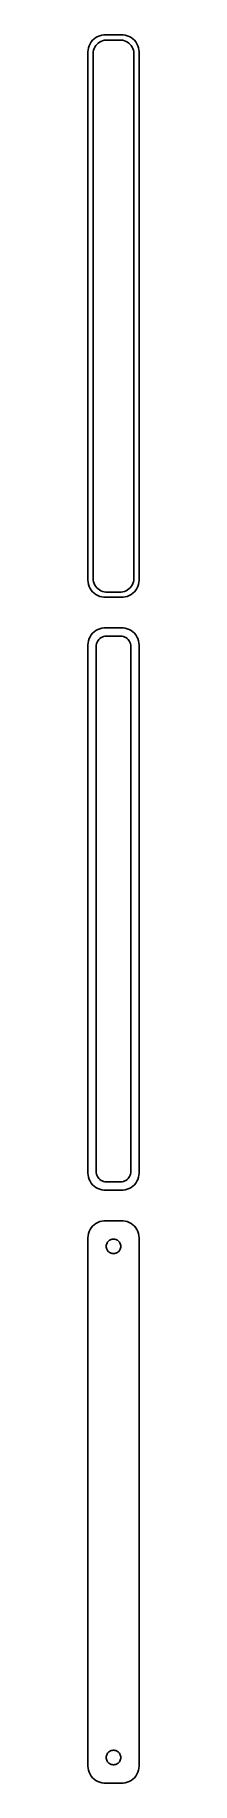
# Model space of a CAD drawing. Header units: metres. Extents: x -8 to 8, y 440 to 952.
import ezdxf

# ---------------------------------------------------------------- set-up
doc = ezdxf.new("R2010")
doc.units = ezdxf.units.M

msp = doc.modelspace()

# ---------------------------------------------------------------- linework, layer by layer
for p, q in [((-7.14888, 949.341), (-7.34291, 948.743)), ((-6.88153, 949.909), (-7.14888, 949.341)), ((-6.54507, 950.439), (-6.88153, 949.909)), ((-6.14484, 950.923), (-6.54507, 950.439)), ((-5.68712, 951.353), (-6.14484, 950.923)), ((-5.17912, 951.722), (-5.68712, 951.353)), ((-5.50522, 948.927), (-5.23605, 949.351)), ((-5.23605, 949.351), (-4.91586, 949.738)), ((-4.62889, 952.024), (-5.17912, 951.722)), ((-4.91586, 949.738), (-4.54968, 950.082)), ((-4.04507, 952.255), (-4.62889, 952.024)), ((-4.54968, 950.082), (-4.1433, 950.377)), ((-4.1433, 950.377), (-3.70311, 950.619)), ((-3.4369, 952.411), (-4.04507, 952.255)), ((-3.70311, 950.619), (-3.23605, 950.804)), ((-2.81395, 952.49), (-3.4369, 952.411)), ((-3.23605, 950.804), (-2.74951, 950.929)), ((2.81395, 952.49), (-2.81395, 952.49)), ((-2.74951, 950.929), (-2.25116, 950.992)), ((-2.25116, 950.992), (2.25116, 950.992)), ((2.25116, 950.992), (2.74951, 950.929)), ((2.74951, 950.929), (3.23605, 950.804)), ((3.4369, 952.411), (2.81395, 952.49)), ((3.23605, 950.804), (3.70311, 950.619)), ((4.04507, 952.255), (3.4369, 952.411)), ((3.70311, 950.619), (4.1433, 950.377)), ((4.62889, 952.024), (4.04507, 952.255)), ((4.1433, 950.377), (4.54968, 950.082)), ((4.54968, 950.082), (4.91586, 949.738)), ((5.17912, 951.722), (4.62889, 952.024)), ((4.91586, 949.738), (5.23605, 949.351)), ((5.68712, 951.353), (5.17912, 951.722)), ((5.23605, 949.351), (5.50522, 948.927)), ((6.14484, 950.923), (5.68712, 951.353)), ((6.54507, 950.439), (6.14484, 950.923)), ((6.88153, 949.909), (6.54507, 950.439)), ((7.14888, 949.341), (6.88153, 949.909)), ((7.34291, 948.743), (7.14888, 949.341)), ((-7.46057, 948.127), (-7.5, 947.5)), ((-7.5, 947.5), (-7.5, 792.5)), ((-7.34291, 948.743), (-7.46057, 948.127)), ((-6, 947), (-5.96844, 947.501)), ((-6, 793), (-6, 947)), ((-5.96844, 947.501), (-5.87433, 947.995)), ((-5.87433, 947.995), (-5.7191, 948.472)), ((-5.7191, 948.472), (-5.50522, 948.927)), ((5.50522, 948.927), (5.7191, 948.472)), ((5.7191, 948.472), (5.87433, 947.995)), ((5.87433, 947.995), (5.96844, 947.501)), ((5.96844, 947.501), (6, 947)), ((6, 947), (6, 793)), ((7.46057, 948.127), (7.34291, 948.743)), ((7.5, 947.5), (7.46057, 948.127)), ((7.5, 792.5), (7.5, 947.5)), ((-7.5, 792.5), (-7.46057, 791.873)), ((-7.46057, 791.873), (-7.34291, 791.257)), ((-7.34291, 791.257), (-7.14888, 790.659)), ((-7.14888, 790.659), (-6.88153, 790.091)), ((-6.88153, 790.091), (-6.54507, 789.561)), ((-5.96844, 792.499), (-6, 793)), ((-5.87433, 792.005), (-5.96844, 792.499)), ((-5.7191, 791.528), (-5.87433, 792.005)), ((-5.50522, 791.073), (-5.7191, 791.528)), ((-5.23605, 790.649), (-5.50522, 791.073)), ((-4.91586, 790.262), (-5.23605, 790.649)), ((-4.54968, 789.918), (-4.91586, 790.262)), ((4.91586, 790.262), (4.54968, 789.918)), ((5.23605, 790.649), (4.91586, 790.262)), ((5.50522, 791.073), (5.23605, 790.649)), ((5.7191, 791.528), (5.50522, 791.073)), ((5.87433, 792.005), (5.7191, 791.528)), ((5.96844, 792.499), (5.87433, 792.005)), ((6, 793), (5.96844, 792.499)), ((6.54507, 789.561), (6.88153, 790.091)), ((6.88153, 790.091), (7.14888, 790.659)), ((7.14888, 790.659), (7.34291, 791.257)), ((7.34291, 791.257), (7.46057, 791.873)), ((7.46057, 791.873), (7.5, 792.5)), ((-6.54507, 789.561), (-6.14484, 789.077)), ((-6.14484, 789.077), (-5.68712, 788.647)), ((-5.68712, 788.647), (-5.17912, 788.278)), ((-5.17912, 788.278), (-4.62889, 787.976)), ((-4.62889, 787.976), (-4.04507, 787.745)), ((-4.1433, 789.623), (-4.54968, 789.918)), ((-3.70311, 789.381), (-4.1433, 789.623)), ((-4.04507, 787.745), (-3.4369, 787.589)), ((-3.23605, 789.196), (-3.70311, 789.381)), ((-3.4369, 787.589), (-2.81395, 787.51)), ((-2.74951, 789.071), (-3.23605, 789.196)), ((-2.81395, 787.51), (2.81395, 787.51)), ((-2.25116, 789.008), (-2.74951, 789.071)), ((2.25116, 789.008), (-2.25116, 789.008)), ((2.74951, 789.071), (2.25116, 789.008)), ((3.23605, 789.196), (2.74951, 789.071)), ((2.81395, 787.51), (3.4369, 787.589)), ((3.70311, 789.381), (3.23605, 789.196)), ((3.4369, 787.589), (4.04507, 787.745)), ((4.1433, 789.623), (3.70311, 789.381)), ((4.04507, 787.745), (4.62889, 787.976)), ((4.54968, 789.918), (4.1433, 789.623)), ((4.62889, 787.976), (5.17912, 788.278)), ((5.17912, 788.278), (5.68712, 788.647)), ((5.68712, 788.647), (6.14484, 789.077)), ((6.14484, 789.077), (6.54507, 789.561)), ((-7.34291, 774.743), (-7.46057, 774.127)), ((-7.14888, 775.341), (-7.34291, 774.743)), ((-6.88153, 775.909), (-7.14888, 775.341)), ((-6.54507, 776.439), (-6.88153, 775.909)), ((-6.14484, 776.923), (-6.54507, 776.439)), ((-5.68712, 777.353), (-6.14484, 776.923)), ((-5.17912, 777.722), (-5.68712, 777.353)), ((-4.62889, 778.024), (-5.17912, 777.722)), ((-4.72786, 774.5), (-4.5184, 774.83)), ((-4.04507, 778.255), (-4.62889, 778.024)), ((-4.5184, 774.83), (-4.26921, 775.131)), ((-4.26921, 775.131), (-3.98424, 775.399)), ((-3.4369, 778.411), (-4.04507, 778.255)), ((-3.98424, 775.399), (-3.66798, 775.628)), ((-3.66798, 775.628), (-3.32541, 775.817)), ((-2.81395, 778.49), (-3.4369, 778.411)), ((-3.32541, 775.817), (-2.96194, 775.961)), ((-2.96194, 775.961), (-2.5833, 776.058)), ((2.81395, 778.49), (-2.81395, 778.49)), ((-2.5833, 776.058), (-2.19545, 776.107)), ((-2.19545, 776.107), (2.19545, 776.107)), ((2.19545, 776.107), (2.5833, 776.058)), ((2.5833, 776.058), (2.96194, 775.961)), ((3.4369, 778.411), (2.81395, 778.49)), ((2.96194, 775.961), (3.32541, 775.817)), ((3.32541, 775.817), (3.66798, 775.628)), ((4.04507, 778.255), (3.4369, 778.411)), ((3.66798, 775.628), (3.98424, 775.399)), ((3.98424, 775.399), (4.26921, 775.131)), ((4.62889, 778.024), (4.04507, 778.255)), ((4.26921, 775.131), (4.5184, 774.83)), ((4.5184, 774.83), (4.72786, 774.5)), ((5.17912, 777.722), (4.62889, 778.024)), ((5.68712, 777.353), (5.17912, 777.722)), ((6.14484, 776.923), (5.68712, 777.353)), ((6.54507, 776.439), (6.14484, 776.923)), ((6.88153, 775.909), (6.54507, 776.439)), ((7.14888, 775.341), (6.88153, 775.909)), ((7.34291, 774.743), (7.14888, 775.341)), ((7.46057, 774.127), (7.34291, 774.743)), ((-7.46057, 774.127), (-7.5, 773.5)), ((-7.5, 773.5), (-7.5, 618.5)), ((-5.11292, 773), (-5.08836, 773.39)), ((-5.11292, 619), (-5.11292, 773)), ((-5.08836, 773.39), (-5.01512, 773.774)), ((-5.01512, 773.774), (-4.89432, 774.146)), ((-4.89432, 774.146), (-4.72786, 774.5)), ((4.72786, 774.5), (4.89432, 774.146)), ((4.89432, 774.146), (5.01512, 773.774)), ((5.01512, 773.774), (5.08836, 773.39)), ((5.08836, 773.39), (5.11292, 773)), ((5.11292, 773), (5.11292, 619)), ((7.5, 773.5), (7.46057, 774.127)), ((7.5, 618.5), (7.5, 773.5)), ((-7.5, 618.5), (-7.46057, 617.873)), ((-7.46057, 617.873), (-7.34291, 617.257)), ((-7.34291, 617.257), (-7.14888, 616.659)), ((-7.14888, 616.659), (-6.88153, 616.091)), ((-6.88153, 616.091), (-6.54507, 615.561)), ((-5.08836, 618.61), (-5.11292, 619)), ((-5.01512, 618.226), (-5.08836, 618.61)), ((-4.89432, 617.854), (-5.01512, 618.226)), ((-4.72786, 617.5), (-4.89432, 617.854)), ((-4.5184, 617.17), (-4.72786, 617.5)), ((-4.26921, 616.869), (-4.5184, 617.17)), ((-3.98424, 616.601), (-4.26921, 616.869)), ((-3.66798, 616.372), (-3.98424, 616.601)), ((-3.32541, 616.183), (-3.66798, 616.372)), ((-2.96194, 616.039), (-3.32541, 616.183)), ((-2.5833, 615.942), (-2.96194, 616.039)), ((-2.19545, 615.893), (-2.5833, 615.942)), ((2.19545, 615.893), (-2.19545, 615.893)), ((2.5833, 615.942), (2.19545, 615.893)), ((2.96194, 616.039), (2.5833, 615.942)), ((3.32541, 616.183), (2.96194, 616.039)), ((3.66798, 616.372), (3.32541, 616.183)), ((3.98424, 616.601), (3.66798, 616.372)), ((4.26921, 616.869), (3.98424, 616.601)), ((4.5184, 617.17), (4.26921, 616.869)), ((4.72786, 617.5), (4.5184, 617.17)), ((4.89432, 617.854), (4.72786, 617.5)), ((5.01512, 618.226), (4.89432, 617.854)), ((5.08836, 618.61), (5.01512, 618.226)), ((5.11292, 619), (5.08836, 618.61)), ((6.54507, 615.561), (6.88153, 616.091)), ((6.88153, 616.091), (7.14888, 616.659)), ((7.14888, 616.659), (7.34291, 617.257)), ((7.34291, 617.257), (7.46057, 617.873)), ((7.46057, 617.873), (7.5, 618.5)), ((-6.54507, 615.561), (-6.14484, 615.077)), ((-6.14484, 615.077), (-5.68712, 614.647)), ((-5.68712, 614.647), (-5.17912, 614.278)), ((-5.17912, 614.278), (-4.62889, 613.976)), ((-4.62889, 613.976), (-4.04507, 613.745)), ((-4.04507, 613.745), (-3.4369, 613.589)), ((-3.4369, 613.589), (-2.81395, 613.51)), ((-2.81395, 613.51), (2.81395, 613.51)), ((2.81395, 613.51), (3.4369, 613.589)), ((3.4369, 613.589), (4.04507, 613.745)), ((4.04507, 613.745), (4.62889, 613.976)), ((4.62889, 613.976), (5.17912, 614.278)), ((5.17912, 614.278), (5.68712, 614.647)), ((5.68712, 614.647), (6.14484, 615.077)), ((6.14484, 615.077), (6.54507, 615.561)), ((-7.34291, 600.743), (-7.46057, 600.127)), ((-7.14888, 601.341), (-7.34291, 600.743)), ((-6.88153, 601.909), (-7.14888, 601.341)), ((-6.54507, 602.439), (-6.88153, 601.909)), ((-6.14484, 602.923), (-6.54507, 602.439)), ((-5.68712, 603.353), (-6.14484, 602.923)), ((-5.17912, 603.722), (-5.68712, 603.353)), ((-4.62889, 604.024), (-5.17912, 603.722)), ((-4.04507, 604.255), (-4.62889, 604.024)), ((-3.4369, 604.411), (-4.04507, 604.255)), ((-2.81395, 604.49), (-3.4369, 604.411)), ((2.81395, 604.49), (-2.81395, 604.49)), ((3.4369, 604.411), (2.81395, 604.49)), ((4.04507, 604.255), (3.4369, 604.411)), ((4.62889, 604.024), (4.04507, 604.255)), ((5.17912, 603.722), (4.62889, 604.024)), ((5.68712, 603.353), (5.17912, 603.722)), ((6.14484, 602.923), (5.68712, 603.353)), ((6.54507, 602.439), (6.14484, 602.923)), ((6.88153, 601.909), (6.54507, 602.439)), ((7.14888, 601.341), (6.88153, 601.909)), ((7.34291, 600.743), (7.14888, 601.341)), ((7.46057, 600.127), (7.34291, 600.743)), ((-7.46057, 600.127), (-7.5, 599.5)), ((-7.5, 599.5), (-7.5, 444.5)), ((-2.13528, 597), (-2.11845, 597.268)), ((-2.11845, 596.732), (-2.13528, 597)), ((-2.11845, 597.268), (-2.06821, 597.531)), ((-2.06821, 596.469), (-2.11845, 596.732)), ((-2.06821, 597.531), (-1.98534, 597.786)), ((-1.98534, 596.214), (-2.06821, 596.469)), ((-1.98534, 597.786), (-1.87117, 598.029)), ((-1.87117, 595.971), (-1.98534, 596.214)), ((-1.87117, 598.029), (-1.72748, 598.255)), ((-1.72748, 595.745), (-1.87117, 595.971)), ((-1.72748, 598.255), (-1.55655, 598.462)), ((-1.55655, 595.538), (-1.72748, 595.745)), ((-1.55655, 598.462), (-1.36108, 598.645)), ((-1.36108, 595.355), (-1.55655, 595.538)), ((-1.36108, 598.645), (-1.14413, 598.803)), ((-1.14413, 595.197), (-1.36108, 595.355)), ((-1.14413, 598.803), (-0.909149, 598.932)), ((-0.909149, 595.068), (-1.14413, 595.197)), ((-0.909149, 598.932), (-0.659836, 599.031)), ((-0.659836, 594.969), (-0.909149, 595.068)), ((-0.659836, 599.031), (-0.400101, 599.097)), ((-0.400101, 599.097), (-0.134064, 599.131)), ((-0.134064, 599.131), (0.134064, 599.131)), ((0.134064, 599.131), (0.400101, 599.097)), ((0.400101, 599.097), (0.659836, 599.031)), ((0.659836, 599.031), (0.909149, 598.932)), ((0.909149, 595.068), (0.659836, 594.969)), ((0.909149, 598.932), (1.14413, 598.803)), ((1.14413, 595.197), (0.909149, 595.068)), ((1.14413, 598.803), (1.36108, 598.645)), ((1.36108, 595.355), (1.14413, 595.197)), ((1.36108, 598.645), (1.55655, 598.462)), ((1.55655, 595.538), (1.36108, 595.355)), ((1.55655, 598.462), (1.72748, 598.255)), ((1.72748, 595.745), (1.55655, 595.538)), ((1.72748, 598.255), (1.87117, 598.029)), ((1.87117, 595.971), (1.72748, 595.745)), ((1.87117, 598.029), (1.98534, 597.786)), ((1.98534, 596.214), (1.87117, 595.971)), ((1.98534, 597.786), (2.06821, 597.531)), ((2.06821, 596.469), (1.98534, 596.214)), ((2.06821, 597.531), (2.11845, 597.268)), ((2.11845, 596.732), (2.06821, 596.469)), ((2.11845, 597.268), (2.13528, 597)), ((2.13528, 597), (2.11845, 596.732)), ((7.5, 599.5), (7.46057, 600.127)), ((7.5, 444.5), (7.5, 599.5)), ((-0.400101, 594.903), (-0.659836, 594.969)), ((-0.134064, 594.869), (-0.400101, 594.903)), ((0.134064, 594.869), (-0.134064, 594.869)), ((0.400101, 594.903), (0.134064, 594.869)), ((0.659836, 594.969), (0.400101, 594.903)), ((-2.13528, 447), (-2.11845, 447.268)), ((-2.11845, 446.732), (-2.13528, 447)), ((-2.11845, 447.268), (-2.06821, 447.531)), ((-2.06821, 446.469), (-2.11845, 446.732)), ((-2.06821, 447.531), (-1.98534, 447.786)), ((-1.98534, 446.214), (-2.06821, 446.469)), ((-1.98534, 447.786), (-1.87117, 448.029)), ((-1.87117, 448.029), (-1.72748, 448.255)), ((-1.72748, 448.255), (-1.55655, 448.462)), ((-1.55655, 448.462), (-1.36108, 448.645)), ((-1.36108, 448.645), (-1.14413, 448.803)), ((-1.14413, 448.803), (-0.909149, 448.932)), ((-0.909149, 448.932), (-0.659836, 449.031)), ((-0.659836, 449.031), (-0.400101, 449.097)), ((-0.400101, 449.097), (-0.134064, 449.131)), ((-0.134064, 449.131), (0.134064, 449.131)), ((0.134064, 449.131), (0.400101, 449.097)), ((0.400101, 449.097), (0.659836, 449.031)), ((0.659836, 449.031), (0.909149, 448.932)), ((0.909149, 448.932), (1.14413, 448.803)), ((1.14413, 448.803), (1.36108, 448.645)), ((1.36108, 448.645), (1.55655, 448.462)), ((1.55655, 448.462), (1.72748, 448.255)), ((1.72748, 448.255), (1.87117, 448.029)), ((1.87117, 448.029), (1.98534, 447.786)), ((1.98534, 447.786), (2.06821, 447.531)), ((2.06821, 446.469), (1.98534, 446.214)), ((2.06821, 447.531), (2.11845, 447.268)), ((2.11845, 446.732), (2.06821, 446.469)), ((2.11845, 447.268), (2.13528, 447)), ((2.13528, 447), (2.11845, 446.732)), ((-7.5, 444.5), (-7.46057, 443.873)), ((-7.46057, 443.873), (-7.34291, 443.257)), ((-7.34291, 443.257), (-7.14888, 442.659)), ((-7.14888, 442.659), (-6.88153, 442.091)), ((-6.88153, 442.091), (-6.54507, 441.561)), ((-6.54507, 441.561), (-6.14484, 441.077)), ((-1.87117, 445.971), (-1.98534, 446.214)), ((-1.72748, 445.745), (-1.87117, 445.971)), ((-1.55655, 445.538), (-1.72748, 445.745)), ((-1.36108, 445.355), (-1.55655, 445.538)), ((-1.14413, 445.197), (-1.36108, 445.355)), ((-0.909149, 445.068), (-1.14413, 445.197)), ((-0.659836, 444.969), (-0.909149, 445.068)), ((-0.400101, 444.903), (-0.659836, 444.969)), ((-0.134064, 444.869), (-0.400101, 444.903)), ((0.134064, 444.869), (-0.134064, 444.869)), ((0.400101, 444.903), (0.134064, 444.869)), ((0.659836, 444.969), (0.400101, 444.903)), ((0.909149, 445.068), (0.659836, 444.969)), ((1.14413, 445.197), (0.909149, 445.068)), ((1.36108, 445.355), (1.14413, 445.197)), ((1.55655, 445.538), (1.36108, 445.355)), ((1.72748, 445.745), (1.55655, 445.538)), ((1.87117, 445.971), (1.72748, 445.745)), ((1.98534, 446.214), (1.87117, 445.971)), ((6.14484, 441.077), (6.54507, 441.561)), ((6.54507, 441.561), (6.88153, 442.091)), ((6.88153, 442.091), (7.14888, 442.659)), ((7.14888, 442.659), (7.34291, 443.257)), ((7.34291, 443.257), (7.46057, 443.873)), ((7.46057, 443.873), (7.5, 444.5)), ((-6.14484, 441.077), (-5.68712, 440.647)), ((-5.68712, 440.647), (-5.17912, 440.278)), ((-5.17912, 440.278), (-4.62889, 439.976)), ((-4.62889, 439.976), (-4.04507, 439.745)), ((-4.04507, 439.745), (-3.4369, 439.589)), ((-3.4369, 439.589), (-2.81395, 439.51)), ((-2.81395, 439.51), (2.81395, 439.51)), ((2.81395, 439.51), (3.4369, 439.589)), ((3.4369, 439.589), (4.04507, 439.745)), ((4.04507, 439.745), (4.62889, 439.976)), ((4.62889, 439.976), (5.17912, 440.278)), ((5.17912, 440.278), (5.68712, 440.647)), ((5.68712, 440.647), (6.14484, 441.077))]:
    msp.add_line(p, q)

doc.saveas('drawing.dxf')
